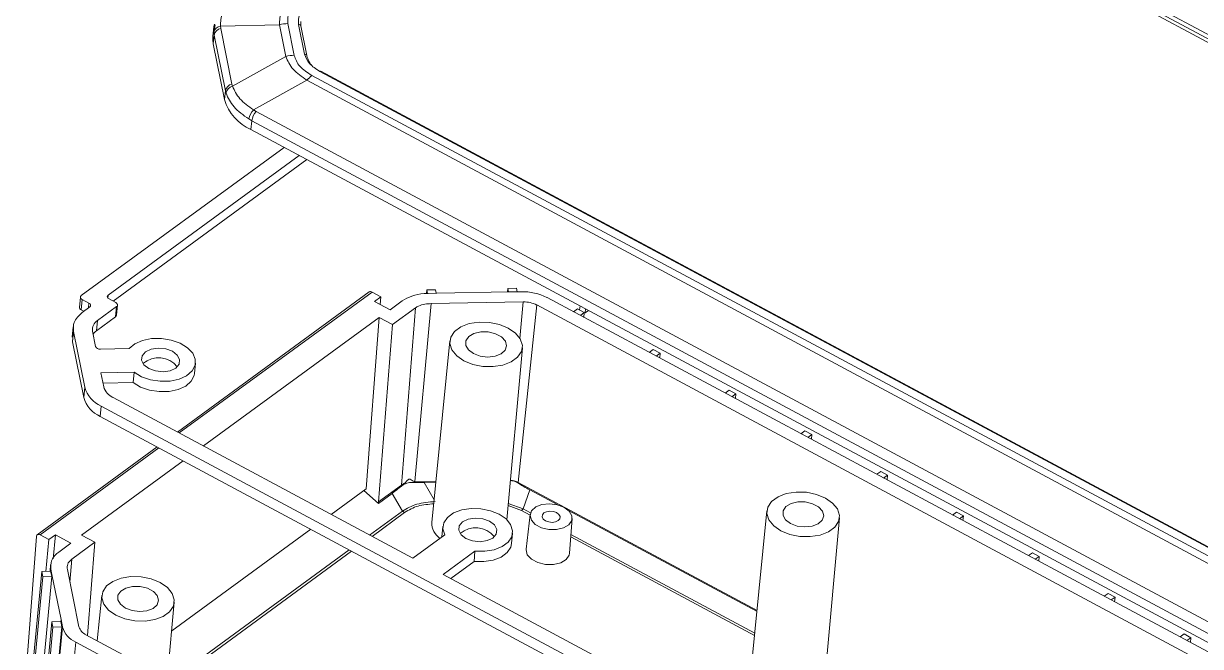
# Model space of a CAD drawing. Header units: inches. Extents: x 1153 to 4131, y 573 to 1071.
# Drawn here: x 1208.4 to 1302.6, y 689.7 to 739.6 of the extents above; entities that cross this region are included whole.
import ezdxf

# ---------------------------------------------------------------- set-up
doc = ezdxf.new("R2010")
doc.units = ezdxf.units.IN

# ---------------------------------------------------------------- blocks, each defined once
blk = doc.blocks.new('FGFG')
at = {"color": 7, "linetype": 'Continuous', "lineweight": 15}
for p, q in [((522.09, 1013.61), (416.13, 1070.41)), ((416.17, 1070.8), (522.13, 1014.01)), ((522.33, 1014.38), (416.38, 1071.17)), ((358, 1042.44), (357.91, 1041.4)), ((358.1, 1042.75), (358.01, 1042.5)), ((358.76, 1042.53), (365.52, 1042.69)), ((358.8, 1042.28), (358.76, 1042.53)), ((360.08, 1035.92), (358.8, 1042.28)), ((365.52, 1042.69), (366.25, 1039.07)), ((367.2, 1039.2), (366.47, 1042.83)), ((367.69, 1042.74), (368.38, 1039.34)), ((367.97, 1042.5), (367.94, 1043.05)), ((368.65, 1039.17), (367.96, 1042.56)), ((357.95, 1040.51), (358.05, 1041.52)), ((358.05, 1041.52), (358.01, 1041.8)), ((358.05, 1041.52), (359.34, 1035.16)), ((359.24, 1034.15), (357.95, 1040.51)), ((366.25, 1039.07), (360.15, 1035.67)), ((475.49, 979.94), (369.23, 1036.9)), ((370.13, 1037.36), (476.08, 980.56)), ((476.2, 980.59), (370.24, 1037.39)), ((360.15, 1035.67), (360.08, 1035.92)), ((362.53, 1032.96), (368.64, 1036.35)), ((474.9, 979.39), (368.64, 1036.35)), ((359.34, 1035.16), (359.24, 1034.15)), ((359.41, 1034.88), (359.34, 1035.16)), ((362.53, 1032.96), (362.85, 1032.78)), ((472.6, 973.94), (362.85, 1032.78)), ((362.36, 1031.72), (362, 1031.93)), ((362.26, 1030.71), (362.36, 1031.72)), ((472.11, 972.89), (362.36, 1031.72)), ((472.02, 971.88), (362.26, 1030.71)), ((342.87, 1011.75), (366.04, 1028.69)), ((367.77, 1027.76), (345.95, 1011.81)), ((368.64, 1027.29), (346.51, 1011.12)), ((391.56, 1012.17), (391.6, 1012.58)), ((391.6, 1012.58), (392.59, 1012.59)), ((391.68, 1012.18), (391.6, 1012.58)), ((392.67, 1012.19), (392.59, 1012.59)), ((342.77, 1011.59), (342.65, 1010.4)), ((342.96, 1011.32), (342.85, 1010.13)), ((343.75, 1010.89), (342.96, 1011.32)), ((346.04, 1011.37), (346.82, 1010.95)), ((375.76, 1012.17), (353.87, 996.17)), ((376.1, 1012.16), (377.11, 1011.62)), ((376.38, 1011.08), (377.11, 1011.62)), ((377.11, 1011.62), (377.03, 1010.73)), ((378.15, 1010.13), (379.55, 1011.15)), ((382.35, 1012.41), (382.31, 1012)), ((382.35, 1012.41), (383.34, 1012.43)), ((382.43, 1012.01), (382.35, 1012.41)), ((383.49, 1012.03), (382.5, 1012.01)), ((383.34, 1012.43), (383.42, 1012.03)), ((391.75, 1012.18), (383.49, 1012.03)), ((392.74, 1012.19), (391.75, 1012.18)), ((392.74, 1012.19), (393.13, 1012.2)), ((495.76, 958.1), (396.08, 1011.53)), ((343.16, 1009.97), (342.85, 1010.13)), ((342.99, 1009.84), (343.83, 1010.46)), ((346.91, 1010.51), (344.72, 1008.91)), ((346.91, 1010.51), (346.8, 1009.33)), ((346.9, 1009.5), (347.02, 1010.68)), ((376.38, 1011.08), (378.15, 1010.13)), ((378.42, 1008.44), (381.05, 1010.35)), ((381.05, 1010.35), (379.46, 990.1)), ((380.98, 990.52), (382.83, 1010.84)), ((382.83, 1010.84), (393.37, 1011.03)), ((392.77, 990.42), (394.91, 1010.68)), ((394.91, 1010.68), (494.6, 957.25)), ((399.1, 1009.91), (399.56, 1010.24)), ((399.56, 1010.24), (400.34, 1009.82)), ((399.85, 1010.57), (399.8, 1010.11)), ((399.89, 1009.49), (400.34, 1009.82)), ((400.34, 1009.82), (400.29, 1009.27)), ((400.34, 1009.82), (400.43, 1009.77)), ((400.48, 1010.23), (400.43, 1009.77)), ((400.43, 1009.77), (400.81, 1010.05)), ((346.8, 1009.33), (344.61, 1007.73)), ((344.72, 1008.91), (344.61, 1007.73)), ((356.82, 994.58), (376.89, 1009.26)), ((375.4, 989.68), (376.89, 1009.26)), ((376.84, 988.19), (378.42, 1008.44)), ((376.89, 1009.26), (378.42, 1008.44)), ((341.95, 1008.2), (341.83, 1007.01)), ((341.98, 1007.64), (341.86, 1006.46)), ((343.26, 1001.28), (341.98, 1007.64)), ((344.15, 1007.68), (344.5, 1005.94)), ((341.91, 1007.01), (341.86, 1006.46)), ((343.15, 1000.1), (341.86, 1006.46)), ((384.98, 1006.58), (382.93, 985.85)), ((391.49, 986.15), (393.26, 1005.79)), ((345.06, 1005.64), (348.36, 1005.7)), ((407.76, 1005.27), (408.22, 1005.6)), ((408.22, 1005.6), (409.01, 1005.18)), ((408.55, 1004.84), (409.01, 1005.18)), ((409.01, 1005.18), (408.95, 1004.63)), ((355.81, 1002.85), (355.92, 1004.03)), ((348.91, 1003), (345.11, 1002.93)), ((345.11, 1002.93), (345.44, 1001.32)), ((348.79, 1001.81), (345.35, 1001.75)), ((348.91, 1003), (348.79, 1001.81)), ((343.26, 1001.28), (343.15, 1000.1)), ((416.43, 1000.62), (416.88, 1000.96)), ((416.88, 1000.96), (417.67, 1000.53)), ((417.67, 1000.53), (417.21, 1000.2)), ((417.67, 1000.53), (417.62, 999.99)), ((345.15, 999.13), (345.04, 997.95)), ((454.91, 940.3), (345.15, 999.13)), ((346.5, 1000.12), (380.74, 981.76)), ((454.8, 939.12), (345.04, 997.95)), ((425.09, 995.98), (425.54, 996.31)), ((425.54, 996.31), (426.33, 995.89)), ((426.33, 995.89), (425.88, 995.56)), ((426.33, 995.89), (426.28, 995.34)), ((351.54, 994.46), (337.83, 984.44)), ((342.88, 984.39), (354.5, 992.88)), ((433.75, 991.34), (434.21, 991.67)), ((434.21, 991.67), (434.99, 991.25)), ((434.99, 991.25), (434.54, 990.91)), ((434.99, 991.25), (434.94, 990.7)), ((371.41, 986.76), (375.4, 989.68)), ((379.46, 990.1), (376.84, 988.19)), ((379.45, 989.99), (379.46, 990.1)), ((380.98, 990.52), (380.97, 990.42)), ((382.03, 990.42), (380.97, 990.42)), ((383.38, 990.44), (382.03, 990.42)), ((392.76, 990.35), (392.77, 990.42)), ((376.82, 988.02), (375.16, 989.5)), ((378.38, 989.16), (376.82, 988.02)), ((378.38, 989.16), (379.56, 987.14)), ((394.1, 989.57), (393.34, 987.39)), ((397.33, 987.84), (394.1, 989.57)), ((376.84, 988.19), (376.82, 988.02)), ((420.07, 975.65), (398.55, 987.19)), ((421.21, 987.16), (419.15, 966.43)), ((442.41, 986.69), (442.87, 987.03)), ((442.87, 987.03), (443.66, 986.6)), ((394.14, 986.74), (393.68, 982.8)), ((398.66, 982.33), (398.95, 986.28)), ((427.72, 966.82), (429.49, 986.38)), ((443.66, 986.6), (443.2, 986.27)), ((443.66, 986.6), (443.6, 986.06)), ((336.28, 965.14), (337.74, 984.24)), ((339.18, 983.89), (338.17, 984.43)), ((339.18, 983.89), (339.92, 984.43)), ((339.92, 984.43), (339.66, 981.7)), ((341.69, 983.48), (339.92, 984.43)), ((344.41, 983.57), (342.88, 984.39)), ((353.2, 973.45), (369.08, 985.06)), ((380.74, 981.76), (384.39, 984.43)), ((384.18, 985.37), (384.07, 984.19)), ((392.03, 983.43), (392.15, 984.62)), ((338.84, 980.25), (339.18, 983.89)), ((340.29, 982.45), (341.69, 983.48)), ((341.79, 981.65), (344.41, 983.57)), ((343.58, 972.93), (344.41, 983.57)), ((387.85, 982.57), (384.21, 979.9)), ((387.85, 982.57), (387.74, 981.39)), ((451.08, 982.05), (451.53, 982.38)), ((451.53, 982.38), (452.32, 981.96)), ((452.32, 981.96), (451.86, 981.63)), ((452.32, 981.96), (452.27, 981.41)), ((336.58, 961.55), (338.35, 980.24)), ((338.35, 980.24), (339.37, 980.26)), ((338.35, 980.24), (338.47, 979.63)), ((339.37, 981.01), (339.3, 980.26)), ((339.37, 980.26), (339.4, 980.5)), ((339.5, 979.65), (339.37, 980.26)), ((339.4, 980.5), (339.52, 979.88)), ((342.61, 973.92), (341.28, 980.47)), ((387.74, 981.39), (385.08, 979.44)), ((338.47, 979.63), (336.71, 960.94)), ((339.5, 979.65), (337.73, 960.96)), ((338.47, 979.63), (339.5, 979.65)), ((339.52, 979.88), (339.5, 979.65)), ((339.52, 979.88), (340.56, 974.75)), ((384.21, 979.9), (418.54, 961.5)), ((459.74, 977.41), (460.19, 977.74)), ((460.19, 977.74), (460.98, 977.32)), ((345.22, 977.51), (344.7, 972.33)), ((352.71, 968.03), (353.5, 976.72)), ((460.98, 977.32), (460.53, 976.99)), ((460.98, 977.32), (460.93, 976.77)), ((337.74, 955.81), (339.51, 974.5)), ((339.64, 973.88), (337.87, 955.19)), ((338.89, 955.21), (340.66, 973.9)), ((340.73, 973.89), (338.94, 954.97)), ((340.53, 974.51), (339.51, 974.5)), ((339.51, 974.5), (339.64, 973.88)), ((339.64, 973.88), (340.66, 973.9)), ((340.53, 974.51), (340.56, 974.75)), ((340.66, 973.9), (340.53, 974.51)), ((340.56, 974.75), (340.68, 974.14)), ((340.68, 974.14), (340.66, 973.9)), ((340.73, 973.89), (340.68, 974.14)), ((342.24, 972.17), (340.45, 953.25)), ((342.24, 972.17), (452.68, 912.98)), ((453.84, 913.83), (343.4, 973.02)), ((468.4, 972.76), (468.86, 973.1)), ((468.86, 973.1), (469.64, 972.67)), ((469.64, 972.67), (469.19, 972.34)), ((469.64, 972.67), (469.59, 972.13))]:
    blk.add_line(p, q, dxfattribs=at)
at = {"color": 8, "linetype": 'Continuous', "lineweight": 15}
for p, q in [((358.01, 1041.8), (358.15, 1042.7)), ((345.95, 1011.81), (345.92, 1011.46)), ((354.07, 996.06), (376.1, 1012.16)), ((343.75, 1010.89), (343.69, 1010.36)), ((393.37, 1011.03), (392.99, 1006.87)), ((338.17, 984.43), (351.74, 994.36)), ((383.4, 990.56), (380.98, 990.52)), ((382.03, 990.42), (383.19, 988.44)), ((420.08, 975.79), (392.77, 990.42)), ((375.81, 984.4), (379.56, 987.14)), ((379.8, 986.97), (376.09, 984.25)), ((393.15, 987.21), (391.64, 987.77)), ((393.34, 987.39), (391.66, 988)), ((394.14, 986.68), (393.15, 987.21)), ((393.34, 987.39), (394.19, 986.93)), ((398.81, 984.46), (419.82, 973.19)), ((419.8, 972.92), (398.79, 984.18)), ((341.58, 979.01), (341.79, 981.65)), ((353.12, 967.81), (373.49, 982.7)), ((373.76, 982.55), (353.4, 967.66))]:
    blk.add_line(p, q, dxfattribs=at)
at = {"color": 7, "linetype": 'Continuous', "lineweight": 15, "flags": 128}
for points in [[(357.95, 1040.51), (357.9, 1040.99), (357.91, 1041.4)], [(368.65, 1039.11), (368.65, 1039.16), (368.65, 1039.17)], [(342.87, 1011.75), (342.82, 1011.7), (342.78, 1011.65), (342.77, 1011.59), (342.77, 1011.53), (342.79, 1011.47), (342.83, 1011.41), (342.89, 1011.36), (342.96, 1011.32)], [(345.95, 1011.81), (345.9, 1011.76), (345.86, 1011.7), (345.84, 1011.65), (345.85, 1011.59), (345.87, 1011.53), (345.91, 1011.47), (345.97, 1011.42), (346.04, 1011.37)], [(343.83, 1010.46), (343.89, 1010.51), (343.92, 1010.56), (343.94, 1010.62), (343.93, 1010.68), (343.91, 1010.74), (343.87, 1010.8), (343.82, 1010.85), (343.75, 1010.89)], [(346.91, 1010.51), (346.96, 1010.56), (347, 1010.62), (347.02, 1010.67), (347.01, 1010.73), (346.99, 1010.79), (346.95, 1010.85), (346.89, 1010.9), (346.82, 1010.95)], [(391.66, 1008.04), (390.64, 1008.46), (389.49, 1008.69), (388.31, 1008.72), (387.2, 1008.55), (386.24, 1008.18), (385.52, 1007.65), (385.08, 1007), (384.98, 1006.29), (385.21, 1005.56), (385.76, 1004.89), (386.58, 1004.32), (387.6, 1003.9), (388.75, 1003.67), (389.93, 1003.64), (391.04, 1003.81), (392, 1004.18), (392.72, 1004.71), (393.16, 1005.36), (393.26, 1006.07), (393.03, 1006.8), (392.48, 1007.47), (391.66, 1008.04)], [(387.68, 1005.13), (387.11, 1005.56), (386.81, 1006.07), (386.82, 1006.6), (387.14, 1007.07), (387.73, 1007.42), (388.51, 1007.6), (389.37, 1007.6), (390.19, 1007.39), (390.87, 1007.03), (391.32, 1006.55), (391.46, 1006.02), (391.29, 1005.51), (390.83, 1005.09), (390.14, 1004.82), (389.3, 1004.73), (388.45, 1004.84), (387.68, 1005.13)], [(348.91, 1003), (349.75, 1002.49), (350.78, 1002.14), (351.9, 1001.96), (353.02, 1001.99), (354.05, 1002.21), (354.91, 1002.6), (355.54, 1003.15), (355.88, 1003.79), (355.9, 1004.48), (355.6, 1005.17), (355, 1005.79), (354.17, 1006.31), (353.15, 1006.67), (352.03, 1006.85), (350.91, 1006.84), (349.87, 1006.63), (349, 1006.24), (348.36, 1005.7)], [(353.67, 1003.48), (354.05, 1003.93), (354.11, 1004.45), (353.84, 1004.96), (353.28, 1005.39), (352.52, 1005.67), (351.66, 1005.76), (350.85, 1005.64), (350.2, 1005.34), (349.82, 1004.89), (349.76, 1004.37), (350.03, 1003.86), (350.59, 1003.43), (351.36, 1003.15), (352.21, 1003.06), (353.02, 1003.17), (353.67, 1003.48)], [(348.79, 1001.81), (349.64, 1001.31), (350.67, 1000.95), (351.78, 1000.78), (352.9, 1000.81), (353.94, 1001.02), (354.8, 1001.42), (355.43, 1001.96), (355.76, 1002.61), (355.81, 1002.85)], [(427.89, 988.62), (426.86, 989.04), (425.72, 989.28), (424.54, 989.31), (423.42, 989.13), (422.47, 988.76), (421.74, 988.23), (421.31, 987.59), (421.21, 986.87), (421.44, 986.15), (421.98, 985.47), (422.8, 984.9), (423.83, 984.48), (424.98, 984.25), (426.15, 984.22), (427.27, 984.39), (428.23, 984.76), (428.95, 985.29), (429.38, 985.94), (429.49, 986.65), (429.26, 987.38), (428.71, 988.05), (427.89, 988.62)], [(387.85, 982.57), (388.98, 982.55), (390.04, 982.72), (390.95, 983.08), (391.64, 983.59), (392.05, 984.21), (392.15, 984.9), (391.92, 985.59), (391.4, 986.24), (390.61, 986.78), (389.63, 987.18), (388.53, 987.41), (387.4, 987.44), (386.33, 987.28), (385.41, 986.93), (384.71, 986.42), (384.29, 985.81), (384.18, 985.12), (384.39, 984.43)], [(398.02, 987.57), (398.61, 987.13), (398.91, 986.6), (398.9, 986.06), (398.57, 985.58), (397.97, 985.22), (397.17, 985.03), (396.29, 985.04), (395.44, 985.24), (394.74, 985.62), (394.29, 986.11), (394.14, 986.65), (394.31, 987.18), (394.79, 987.61), (395.5, 987.88), (396.35, 987.98), (397.23, 987.87), (398.02, 987.57)], [(395.91, 986.03), (396.27, 985.9), (396.67, 985.85), (397.05, 985.91), (397.36, 986.05), (397.54, 986.26), (397.57, 986.51), (397.44, 986.75), (397.18, 986.96), (396.82, 987.09), (396.41, 987.13), (396.03, 987.07), (395.73, 986.93), (395.55, 986.72), (395.52, 986.47), (395.64, 986.23), (395.91, 986.03)], [(423.91, 985.71), (423.34, 986.14), (423.04, 986.65), (423.05, 987.18), (423.37, 987.65), (423.96, 988), (424.74, 988.19), (425.59, 988.18), (426.42, 987.98), (427.1, 987.61), (427.54, 987.13), (427.69, 986.6), (427.52, 986.1), (427.06, 985.68), (426.36, 985.41), (425.53, 985.32), (424.67, 985.42), (423.91, 985.71)], [(389.9, 984.06), (390.28, 984.51), (390.34, 985.03), (390.07, 985.55), (389.51, 985.98), (388.74, 986.26), (387.89, 986.34), (387.08, 986.23), (386.43, 985.92), (386.05, 985.47), (385.99, 984.95), (386.26, 984.44), (386.82, 984.01), (387.58, 983.73), (388.44, 983.64), (389.25, 983.76), (389.9, 984.06)], [(337.74, 984.24), (337.75, 984.32), (337.78, 984.38), (337.82, 984.43), (337.88, 984.47), (337.94, 984.48), (338.01, 984.48), (338.09, 984.47), (338.17, 984.43)], [(387.74, 981.39), (388.87, 981.36), (389.93, 981.54), (390.84, 981.89), (391.53, 982.41), (391.94, 983.03), (392.03, 983.43)], [(398.66, 982.33), (398.61, 982.1), (398.27, 981.6), (397.64, 981.23), (396.82, 981.03), (395.91, 981.04), (395.03, 981.26), (394.3, 981.64), (393.83, 982.15), (393.68, 982.72), (393.68, 982.8)], [(351.9, 978.97), (350.87, 979.39), (349.73, 979.62), (348.55, 979.65), (347.43, 979.48), (346.48, 979.11), (345.75, 978.58), (345.32, 977.93), (345.21, 977.22), (345.44, 976.49), (345.99, 975.82), (346.81, 975.25), (347.84, 974.83), (348.99, 974.59), (350.16, 974.56), (351.28, 974.74), (352.23, 975.11), (352.96, 975.64), (353.39, 976.28), (353.5, 977), (353.27, 977.72), (352.72, 978.4), (351.9, 978.97)], [(347.92, 976.06), (347.35, 976.49), (347.05, 977), (347.06, 977.53), (347.38, 978), (347.97, 978.35), (348.74, 978.53), (349.6, 978.52), (350.43, 978.32), (351.11, 977.96), (351.55, 977.48), (351.7, 976.95), (351.53, 976.44), (351.07, 976.02), (350.37, 975.75), (349.54, 975.66), (348.68, 975.77), (347.92, 976.06)]]:
    blk.add_lwpolyline(points, dxfattribs=at)
at = {"color": 7, "linetype": 'Continuous', "lineweight": 15}
for centre, radius, start, end in [((358.9, 1041.63), 0.911, 98.9086, 168.8958), ((358.99, 1041.34), 0.956, 101.6205, 169.3624), ((366.54, 1039), 3.83, 91.0787, 105.4803), ((367.27, 1035.38), 3.83, 91.0779, 105.4811), ((371.57, 1033.77), 3.9, 126.7574, 138.5959), ((360.28, 1034.98), 0.956, 101.6216, 169.3613), ((360.39, 1034.7), 1, 104.2896, 169.9954), ((364.48, 1035.71), 5.47, 196.6217, 246.0335), ((363.85, 1031.62), 1.87, 134.5769, 170.5802), ((364.33, 1031.45), 1.99, 138.152, 172.0607), ((375.92, 1011.9), 0.314, 56.4498, 120.322), ((393.29, 1006.09), 6.11, 62.8854, 91.4762), ((342.96, 1010.42), 0.307, 182.5892, 248.0745), ((393.45, 1007.82), 3.21, 62.8853, 91.4761), ((345.36, 1007.87), 1.22, 121.7245, 188.9611), ((346.68, 1009.52), 0.228, 302.4347, 352.7853), ((345.54, 1006.42), 1.61, 125.4706, 145.0318), ((344.99, 1006.17), 0.536, 205.6943, 277.9221), ((351.69, 1001.84), 2.8, 39.8219, 129.3727), ((346.54, 1002.26), 3.42, 196.6217, 246.0335), ((347.27, 1001.87), 1.92, 196.6217, 246.0335), ((346.43, 1001.08), 3.42, 196.6217, 246.0335), ((380.4, 988.07), 1.26, 227.878, 241.4905), ((392.37, 988.25), 1.3, 306.7526, 318.5376), ((385.05, 985.76), 2.12, 177.6772, 235.1658), ((387.92, 982.42), 2.8, 39.8222, 129.3723), ((343.35, 974.67), 2.74, 196.6216, 246.0337), ((343.99, 974.34), 1.44, 196.6219, 246.0335)]:
    blk.add_arc(centre, radius, start, end, dxfattribs=at)
at = {"color": 8, "linetype": 'Continuous', "lineweight": 15}
for centre, radius, start, end in [((367.72, 1042.48), 0.259, 18.1257, 95.6688), ((368.4, 1039.09), 0.259, 18.1258, 95.6688), ((370.21, 1037.28), 0.117, 71.4144, 134.8492), ((391.62, 988.21), 2.49, 62.5503, 83.5966)]:
    blk.add_arc(centre, radius, start, end, dxfattribs=at)
at = {"color": 7, "linetype": 'Continuous', "lineweight": 15}
for centre, major_axis, ratio, start_param, end_param in [((381.24, 1005.17), (9.92, 17.77), 0.398048, 3.856213, 3.945508), ((393.65, 1005.52), (-11.91, 16.56), 0.575861, 2.187565, 2.275432)]:
    blk.add_ellipse(centre, major_axis=major_axis, ratio=ratio, start_param=start_param, end_param=end_param, dxfattribs=at)
for points, knots in [([(358.76, 1042.53), (358.78, 1043.05), (358.84, 1044.09), (359.64, 1044.9), (360.04, 1045.31)], [0, 0, 0, 0, 0.4999995, 1, 1, 1, 1]), ([(365.52, 1042.69), (365.53, 1043.21), (365.54, 1044.25), (366.38, 1045.07), (366.8, 1045.48)], [0, 0, 0, 0, 0.5, 1, 1, 1, 1]), ([(366.47, 1042.83), (366.45, 1043.27), (366.4, 1044.15), (367.17, 1044.85), (367.55, 1045.2)], [0, 0, 0, 0, 0.5, 1, 1, 1, 1]), ([(368.63, 1044.77), (368.3, 1044.47), (367.65, 1043.87), (367.68, 1043.11), (367.69, 1042.74)], [0, 0, 0, 0, 0.4998733, 1, 1, 1, 1]), ([(368.64, 1036.35), (368.06, 1036.76), (366.89, 1037.57), (366.46, 1038.57), (366.25, 1039.07)], [0, 0, 0, 0, 0.500001, 1, 1, 1, 1]), ([(369.23, 1036.9), (368.71, 1037.23), (367.67, 1037.89), (367.36, 1038.77), (367.2, 1039.2)], [0, 0, 0, 0, 0.500001, 1, 1, 1, 1]), ([(368.38, 1039.34), (368.52, 1038.97), (368.8, 1038.22), (369.68, 1037.64), (370.13, 1037.36)], [0, 0, 0, 0, 0.499873, 1, 1, 1, 1]), ([(369.2, 1038.07), (369.19, 1038.08), (369.02, 1038.23), (368.81, 1038.59), (368.71, 1038.93), (368.65, 1039.11)], [0, 0, 0, 0, 0.028351, 0.492953, 1, 1, 1, 1]), ([(362.53, 1032.96), (361.97, 1033.37), (360.83, 1034.2), (360.37, 1035.18), (360.15, 1035.67)], [0, 0, 0, 0, 0.5, 1, 1, 1, 1]), ([(362, 1031.93), (361.38, 1032.37), (360.13, 1033.26), (359.65, 1034.34), (359.41, 1034.88)], [0, 0, 0, 0, 0.5000004, 1, 1, 1, 1]), ([(379.55, 1011.15), (379.9, 1011.36), (380.59, 1011.76), (381.69, 1011.98), (382.34, 1012), (382.5, 1012.01)], [0, 0, 0, 0, 0.4309769, 0.8620666, 1, 1, 1, 1]), ([(342.99, 1009.84), (342.6, 1009.47), (341.91, 1008.81), (341.96, 1008), (341.98, 1007.64)], [0, 0, 0, 0, 0.558983, 1, 1, 1, 1]), ([(381.05, 1010.35), (381.16, 1010.42), (381.46, 1010.62), (382.08, 1010.79), (382.59, 1010.83), (382.83, 1010.84)], [0, 0, 0, 0, 0.251562, 0.6545049, 1, 1, 1, 1]), ([(379.45, 989.99), (379.56, 990.07), (379.82, 990.25), (380.35, 990.41), (380.77, 990.42), (380.97, 990.42)], [0, 0, 0, 0, 0.2711765, 0.6545727, 1, 1, 1, 1]), ([(379.46, 990.1), (379.51, 990.14), (379.6, 990.2), (379.71, 990.25), (379.77, 990.28), (379.79, 990.29), (379.8, 990.29), (379.8, 990.29)], [0, 0, 0, 0, 0.499951, 0.859531, 0.956683, 0.985047, 1, 1, 1, 1]), ([(379.46, 990.1), (379.49, 990.12), (379.53, 990.16), (379.58, 990.2), (379.61, 990.22), (379.65, 990.25), (379.71, 990.28), (379.77, 990.29), (379.8, 990.29)], [0, 0, 0, 0, 0.250415, 0.418373, 0.470676, 0.501825, 0.762521, 1, 1, 1, 1]), ([(379.8, 990.29), (379.84, 990.34), (379.94, 990.43), (380.06, 990.58), (380.17, 990.71), (380.27, 990.77), (380.33, 990.79), (380.39, 990.8), (380.51, 990.77), (380.63, 990.66), (380.77, 990.57), (380.88, 990.53), (380.95, 990.52), (380.98, 990.52)], [0, 0, 0, 0, 0.123779, 0.248324, 0.372728, 0.438747, 0.468468, 0.497835, 0.55339, 0.748931, 0.874416, 0.940165, 1, 1, 1, 1]), ([(391.89, 990.62), (391.95, 990.62), (392.2, 990.61), (392.5, 990.5), (392.71, 990.38), (392.76, 990.35)], [0, 0, 0, 0, 0.1883, 0.777113, 1, 1, 1, 1]), ([(383.31, 988.23), (382.58, 988.16), (381.12, 988.03), (380.08, 987.44), (379.56, 987.14)], [0, 0, 0, 0, 0.499703, 1, 1, 1, 1]), ([(339.4, 980.5), (339.38, 980.82), (339.36, 981.46), (339.84, 982.1), (340.22, 982.4), (340.29, 982.45)], [0, 0, 0, 0, 0.445918, 0.893151, 1, 1, 1, 1]), ([(341.28, 980.47), (341.27, 980.58), (341.24, 980.88), (341.39, 981.3), (341.68, 981.55), (341.79, 981.65)], [0, 0, 0, 0, 0.25095, 0.70515, 1, 1, 1, 1])]:
    blk.add_open_spline(points, degree=3, knots=knots, dxfattribs=at)
at = {"color": 8, "linetype": 'Continuous', "lineweight": 15}
blk.add_open_spline([(383.14, 987.97), (382.52, 987.92), (381.2, 987.81), (380.29, 987.26), (379.8, 986.97)], degree=3, knots=[0, 0, 0, 0, 0.472322, 1, 1, 1, 1], dxfattribs=at)

msp = doc.modelspace()

# ---------------------------------------------------------------- block references
at = {"xscale": 0.7000000000000455, "yscale": 0.6999999999999886, "zscale": 0.7}
msp.add_blockref('FGFG', (973.056, 9.572), dxfattribs=at)

doc.saveas('drawing.dxf')
